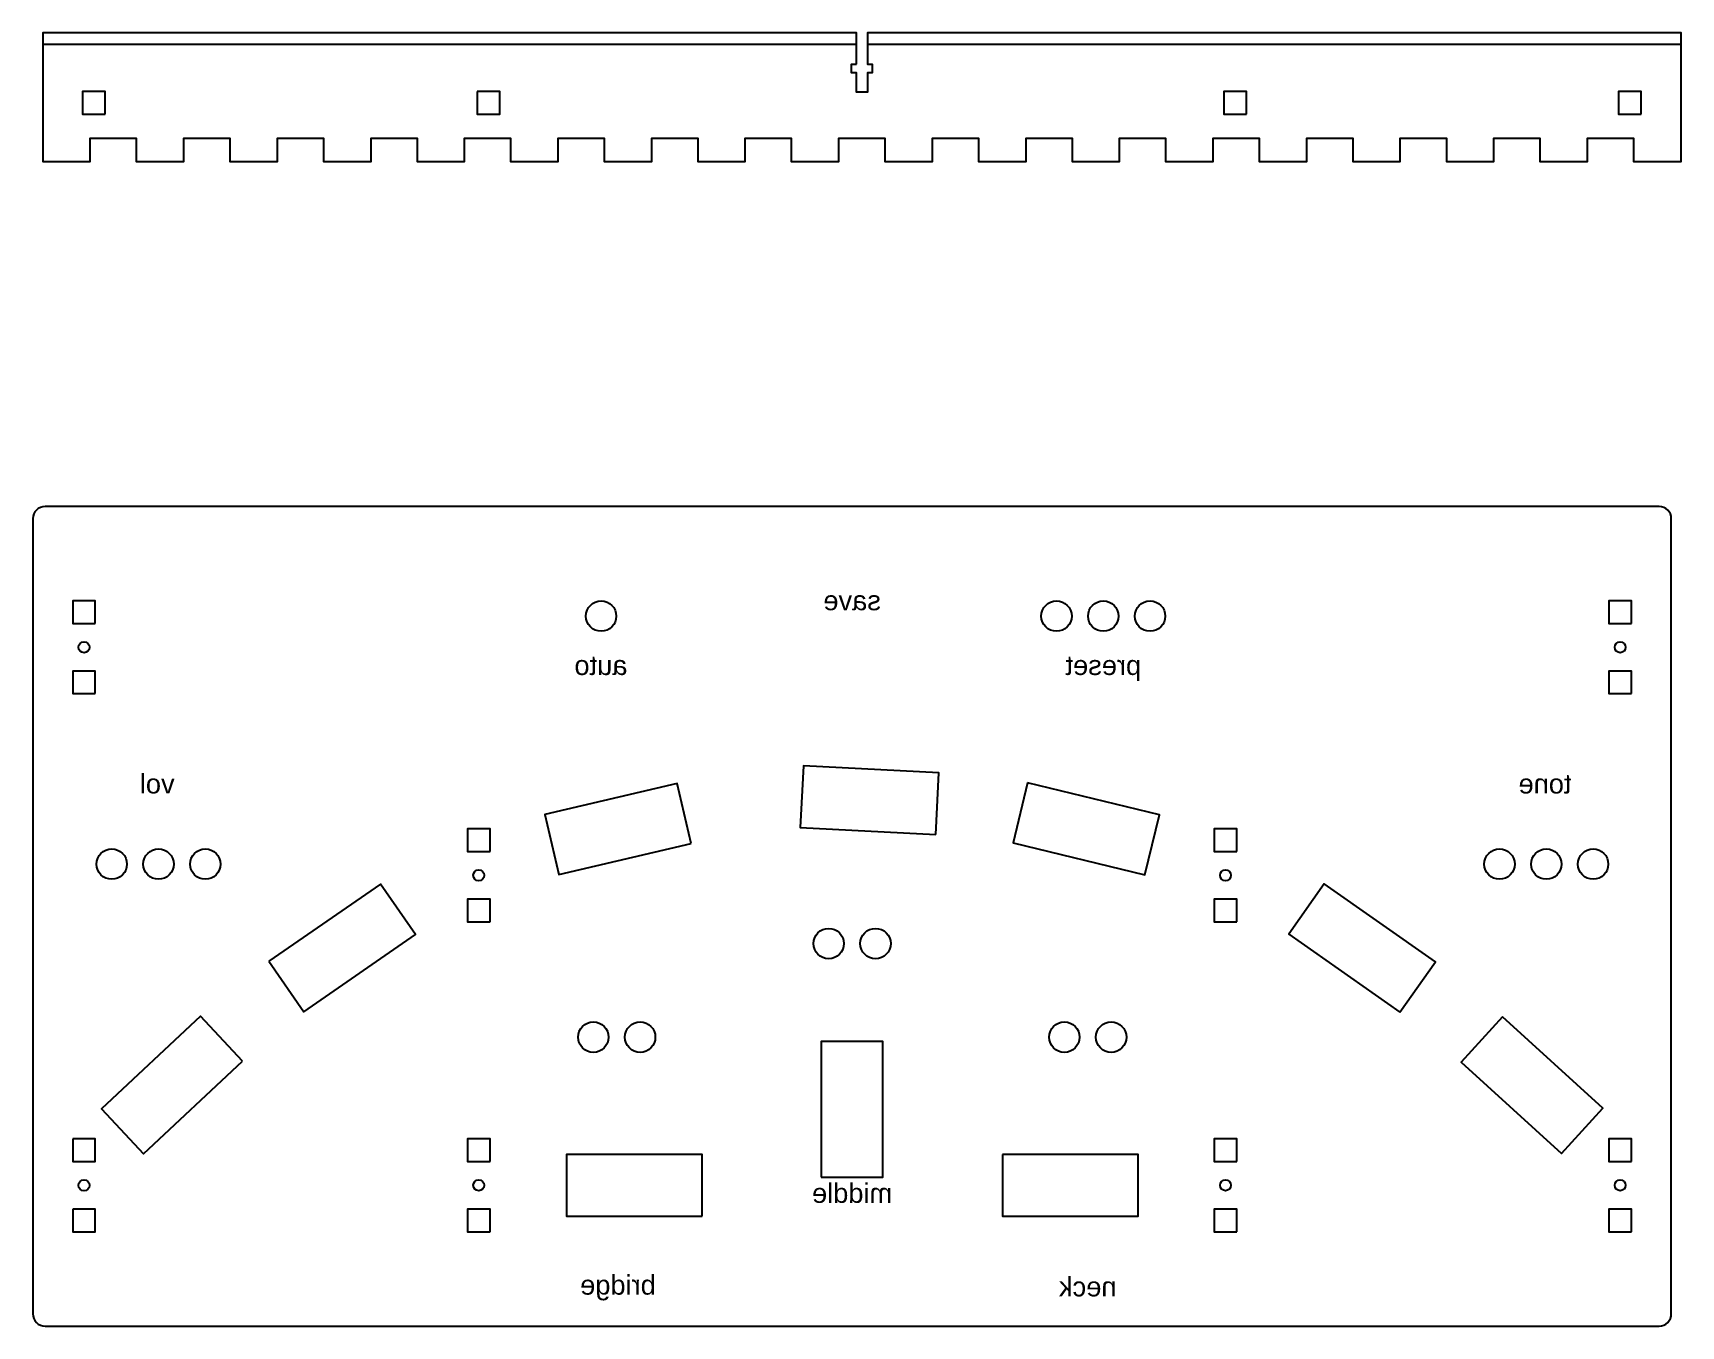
# Model space of a CAD drawing. Header units: millimetres. Extents: x -118 to 856, y -46 to 612.
# Drawn here: x 432.9 to 855.6, y -46.4 to 285.3 of the extents above; entities that cross this region are included whole.
import ezdxf
from ezdxf.enums import TextEntityAlignment as Align

# ---------------------------------------------------------------- set-up
doc = ezdxf.new("R2010")
doc.units = ezdxf.units.MM
doc.layers.add('Holes', color=1, linetype='Continuous')
doc.layers.add('text', color=5, linetype='Continuous')
doc.styles.get("Standard").update_dxf_attribs({"font": 'Arial.ttf'})

msp = doc.modelspace()

# ---------------------------------------------------------------- linework, layer by layer
msp.add_lwpolyline([(644.11, 277.29), (644.11, 282.39), (644.11, 285.29), (435.41, 285.29), (435.41, 252.29), (447.61, 252.29), (447.61, 258.29), (459.41, 258.29), (459.41, 252.29), (471.61, 252.29), (471.61, 258.29), (483.41, 258.29), (483.41, 252.29), (495.61, 252.29), (495.61, 258.29), (507.41, 258.29), (507.41, 252.29), (519.61, 252.29), (519.61, 258.29), (531.41, 258.29), (531.41, 252.29), (543.61, 252.29), (543.61, 258.29), (555.41, 258.29), (555.41, 252.29), (567.61, 252.29), (567.61, 258.29), (579.41, 258.29), (579.41, 252.29), (591.61, 252.29), (591.61, 258.29), (603.41, 258.29), (603.41, 252.29), (615.61, 252.29), (615.61, 258.29), (627.41, 258.29), (627.41, 252.29), (639.61, 252.29), (639.61, 258.29), (651.41, 258.29), (651.41, 252.29), (663.61, 252.29), (663.61, 258.29), (675.41, 258.29), (675.41, 252.29), (687.61, 252.29), (687.61, 258.29), (699.41, 258.29), (699.41, 252.29), (711.61, 252.29), (711.61, 258.29), (723.41, 258.29), (723.41, 252.29), (735.61, 252.29), (735.61, 258.29), (747.41, 258.29), (747.41, 252.29), (759.61, 252.29), (759.61, 258.29), (771.41, 258.29), (771.41, 252.29), (783.61, 252.29), (783.61, 258.29), (795.41, 258.29), (795.41, 252.29), (807.61, 252.29), (807.61, 258.29), (819.41, 258.29), (819.41, 252.29), (831.61, 252.29), (831.61, 258.29), (843.41, 258.29), (843.41, 252.29), (855.61, 252.29), (855.61, 285.29), (646.91, 285.29), (646.91, 282.39), (646.91, 277.29), (648.16, 277.29), (648.16, 275.09), (646.91, 275.09), (646.91, 270.09), (644.11, 270.09), (644.11, 275.09), (642.86, 275.09), (642.86, 277.29)], close=True)
msp.add_lwpolyline([(436, -46.38), (850, -46.38, 0.414214), (853.1, -43.28), (853.1, 160.72, 0.414214), (850, 163.82), (436, 163.82, 0.414214), (432.9, 160.72), (432.9, -43.28, 0.414214)], format="xyb", close=True)
at = {"layer": 'Holes'}
for points in [[(451.41, 264.49), (451.41, 270.29), (445.61, 270.29), (445.61, 264.49)], [(546.84, 270.29), (546.84, 264.49), (552.64, 264.49), (552.64, 270.29)], [(744.18, 264.49), (744.18, 270.29), (738.38, 270.29), (738.38, 264.49)], [(845.41, 264.49), (845.41, 270.29), (839.61, 270.29), (839.61, 264.49)], [(448.9, 133.83), (448.9, 139.63), (443.1, 139.63), (443.1, 133.83)], [(842.9, 133.83), (842.9, 139.63), (837.1, 139.63), (837.1, 133.83)], [(448.9, 115.83), (448.9, 121.63), (443.1, 121.63), (443.1, 115.83)], [(842.9, 115.83), (842.9, 121.63), (837.1, 121.63), (837.1, 115.83)], [(664.47, 79.72), (665.28, 95.5), (630.52, 97.27), (629.72, 81.49)], [(601.7, 77.39), (598.1, 92.78), (564.22, 84.85), (567.81, 69.47)], [(688, 92.93), (684.28, 77.58), (718.11, 69.38), (721.83, 84.74)], [(550.13, 75.33), (550.13, 81.13), (544.33, 81.13), (544.33, 75.33)], [(741.67, 75.33), (741.67, 81.13), (735.87, 81.13), (735.87, 75.33)], [(493.38, 47.2), (502.37, 34.21), (530.99, 54.01), (522, 67)], [(783.52, 34.12), (792.59, 47.06), (764.09, 67.04), (755.02, 54.1)], [(550.13, 57.33), (550.13, 63.13), (544.33, 63.13), (544.33, 57.33)], [(741.67, 57.33), (741.67, 63.13), (735.87, 63.13), (735.87, 57.33)], [(486.67, 21.56), (475.88, 33.1), (450.47, 9.32), (461.26, -2.22)], [(809.84, 32.95), (799.21, 21.27), (824.94, -2.16), (835.58, 9.52)], [(635.1, -8.18), (650.9, -8.18), (650.9, 26.62), (635.1, 26.62)], [(443.1, 1.61), (443.1, -4.19), (448.9, -4.19), (448.9, 1.61)], [(550.13, -4.18), (550.13, 1.62), (544.33, 1.62), (544.33, -4.18)], [(741.67, -4.18), (741.67, 1.62), (735.87, 1.62), (735.87, -4.18)], [(842.9, -4.18), (842.9, 1.62), (837.1, 1.62), (837.1, -4.18)], [(604.53, -18.18), (604.53, -2.38), (569.73, -2.38), (569.73, -18.18)], [(681.54, -2.38), (681.54, -18.18), (716.34, -18.18), (716.34, -2.38)], [(443.1, -16.39), (443.1, -22.19), (448.9, -22.19), (448.9, -16.39)], [(550.13, -22.18), (550.13, -16.38), (544.33, -16.38), (544.33, -22.18)], [(741.67, -22.18), (741.67, -16.38), (735.87, -16.38), (735.87, -22.18)], [(842.9, -22.18), (842.9, -16.38), (837.1, -16.38), (837.1, -22.18)]]:
    msp.add_lwpolyline(points, close=True, dxfattribs=at)
for centre, radius in [((578.62, 135.72), 3.9), ((695.42, 135.72), 3.9), ((707.42, 135.72), 3.9), ((719.42, 135.72), 3.9), ((446, 127.73), 1.4), ((840, 127.73), 1.4), ((453.11, 72.11), 3.9), ((465.11, 72.11), 3.9), ((477.11, 72.11), 3.9), ((809.05, 72.11), 3.9), ((821.05, 72.11), 3.9), ((833.05, 72.11), 3.9), ((547.23, 69.23), 1.4), ((738.77, 69.23), 1.4), ((637, 51.72), 3.9), ((649, 51.72), 3.9), ((576.63, 27.72), 3.9), ((588.63, 27.72), 3.9), ((697.44, 27.72), 3.9), ((709.44, 27.72), 3.9), ((446, -10.29), 1.4), ((547.23, -10.28), 1.4), ((738.77, -10.28), 1.4), ((840, -10.28), 1.4)]:
    msp.add_circle(centre, radius, dxfattribs=at)
at = {"layer": 'text'}
for p, q in [((435.51, 282.39), (435.41, 282.39)), ((435.51, 282.39), (644.01, 282.39)), ((435.51, 282.39), (644.01, 282.39)), ((435.51, 282.39), (644.01, 282.39)), ((435.51, 282.39), (644.01, 282.39)), ((435.51, 282.39), (644.01, 282.39)), ((435.51, 282.39), (644.01, 282.39)), ((435.51, 282.39), (644.01, 282.39)), ((435.51, 282.39), (644.01, 282.39)), ((435.51, 282.39), (644.01, 282.39)), ((435.51, 282.39), (644.01, 282.39)), ((435.51, 282.39), (644.01, 282.39)), ((435.51, 282.39), (644.01, 282.39)), ((435.51, 282.39), (644.01, 282.39)), ((435.51, 282.39), (644.01, 282.39)), ((435.51, 282.39), (644.01, 282.39)), ((435.51, 282.39), (644.01, 282.39)), ((435.51, 282.39), (644.01, 282.39)), ((435.51, 282.39), (644.01, 282.39)), ((435.51, 282.39), (644.01, 282.39)), ((435.51, 282.39), (644.01, 282.39)), ((435.51, 282.39), (644.01, 282.39)), ((435.51, 282.39), (644.01, 282.39)), ((435.51, 282.39), (644.01, 282.39)), ((435.51, 282.39), (644.01, 282.39)), ((435.51, 282.39), (644.01, 282.39)), ((435.51, 282.39), (644.01, 282.39)), ((435.51, 282.39), (644.01, 282.39)), ((644.01, 282.39), (644.11, 282.39)), ((647.01, 282.39), (646.91, 282.39)), ((647.01, 282.39), (855.51, 282.39)), ((647.01, 282.39), (855.51, 282.39)), ((647.01, 282.39), (855.51, 282.39)), ((647.01, 282.39), (855.51, 282.39)), ((647.01, 282.39), (855.51, 282.39)), ((647.01, 282.39), (855.51, 282.39)), ((647.01, 282.39), (855.51, 282.39)), ((647.01, 282.39), (855.51, 282.39)), ((647.01, 282.39), (855.51, 282.39)), ((647.01, 282.39), (855.51, 282.39)), ((647.01, 282.39), (855.51, 282.39)), ((647.01, 282.39), (855.51, 282.39)), ((647.01, 282.39), (855.51, 282.39)), ((647.01, 282.39), (855.51, 282.39)), ((647.01, 282.39), (855.51, 282.39)), ((647.01, 282.39), (855.51, 282.39)), ((647.01, 282.39), (855.51, 282.39)), ((647.01, 282.39), (855.51, 282.39)), ((647.01, 282.39), (855.51, 282.39)), ((647.01, 282.39), (855.51, 282.39)), ((647.01, 282.39), (855.51, 282.39)), ((647.01, 282.39), (855.51, 282.39)), ((647.01, 282.39), (855.51, 282.39)), ((647.01, 282.39), (855.51, 282.39)), ((647.01, 282.39), (855.51, 282.39)), ((647.01, 282.39), (855.51, 282.39)), ((647.01, 282.39), (855.51, 282.39)), ((855.51, 282.39), (855.61, 282.39))]:
    msp.add_line(p, q, dxfattribs=at)

# ---------------------------------------------------------------- texts
at = {"layer": 'text', "text_generation_flag": 4}
for s, p in [('save', (643, 135.72)), ('auto', (578.58, 119.11)), ('preset', (707.43, 119.11)), ('vol', (464.78, 88.72)), ('tone', (820.72, 88.72)), ('middle', (643, -16.28)), ('bridge', (582.95, -39.83)), ('neck', (703.44, -40.28))]:
    msp.add_text(s, height=5, rotation=180, dxfattribs=at).set_placement(p, align=Align.BOTTOM_CENTER)

doc.saveas('drawing.dxf')
